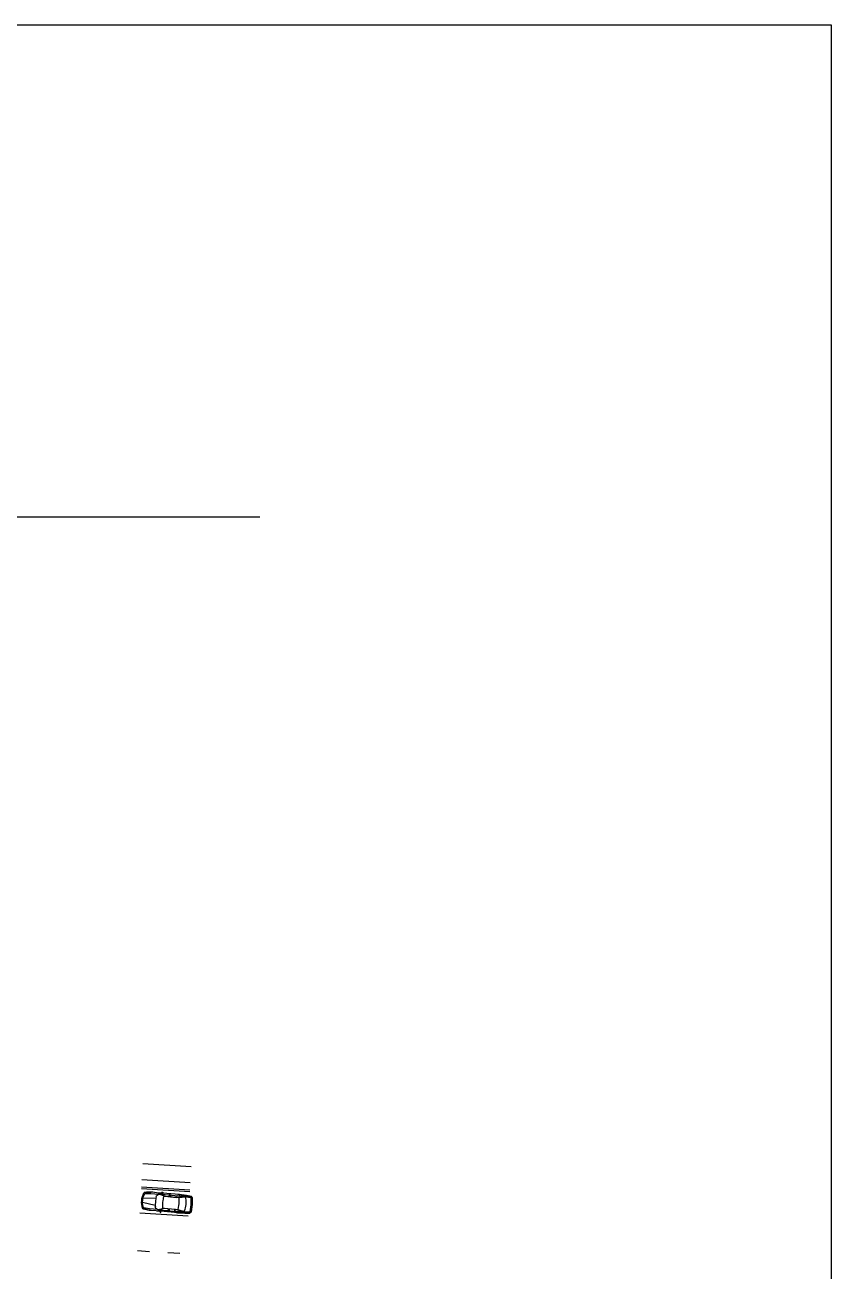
# Model space of a CAD drawing. Extents: x 4 to 262, y -261 to 351.
# Drawn here: x 182.7 to 262.4, y 227.9 to 351 of the extents above; entities that cross this region are included whole.
import ezdxf

# ---------------------------------------------------------------- set-up
doc = ezdxf.new("R2010")
doc.units = 0
doc.header["$LTSCALE"] = 0.1
doc.header["$MEASUREMENT"] = 0
doc.linetypes.add('ACAD_ISO03W100', pattern=[30, 12, -18])
doc.layers.get('0').update_dxf_attribs({"color": 102})
for name, color, linetype in [('Details', 9, 'Continuous'), ('Edge', 1, 'Continuous'), ('HIDDEN', 204, 'Continuous'), ('Lane Stripes', 2, 'Continuous'), ('Poche', 6, 'Continuous')]:
    doc.layers.add(name, color=color, linetype=linetype)

# ---------------------------------------------------------------- blocks, each defined once
blk = doc.blocks.new('Car 1')
at = {"color": 8, "linetype": 'Continuous'}
for p, q in [((29.67, 21.23), (29.64, 20.91)), ((29.7, 21.38), (29.67, 21.23)), ((29.71, 21.23), (29.68, 20.87)), ((29.74, 21.33), (29.71, 21.23)), ((29.84, 21.42), (29.78, 21.38)), ((29.81, 20.82), (29.84, 21.42)), ((29.83, 20.82), (29.86, 21.4)), ((30.09, 21.52), (29.84, 21.5)), ((30.55, 21.46), (29.84, 21.42)), ((29.86, 21.4), (30.54, 21.44)), ((30.35, 21.54), (30.09, 21.52)), ((30.19, 20.92), (30.37, 20.94)), ((30.55, 21.54), (30.35, 21.54)), ((30.37, 20.94), (30.55, 20.94)), ((30.54, 21.44), (31.23, 21.4)), ((30.74, 21.54), (30.55, 21.54)), ((31.26, 21.42), (30.55, 21.46)), ((30.55, 20.94), (30.73, 20.94)), ((30.73, 20.94), (30.9, 20.92)), ((31, 21.52), (30.74, 21.54)), ((31.25, 21.5), (31, 21.52)), ((31.23, 21.4), (31.26, 20.82)), ((31.32, 21.38), (31.26, 21.42)), ((31.26, 21.42), (31.28, 20.82)), ((31.38, 21.23), (31.35, 21.33)), ((31.39, 21.13), (31.38, 21.23)), ((31.42, 21.23), (31.39, 21.37)), ((31.42, 20.67), (31.39, 21.13)), ((31.45, 20.91), (31.42, 21.23)), ((29.64, 20.91), (29.61, 20.18)), ((29.61, 20.18), (29.64, 20.04)), ((29.68, 20.87), (29.64, 20.22)), ((29.64, 20.22), (29.76, 20.23)), ((29.64, 20.22), (29.64, 18.51)), ((29.76, 20.23), (29.75, 19.77)), ((29.75, 19.9), (29.95, 19.87)), ((29.75, 19.77), (29.75, 18.79)), ((29.77, 20.5), (29.76, 20.23)), ((29.76, 20.23), (29.79, 20.3)), ((29.95, 19.89), (29.76, 19.92)), ((29.79, 20.69), (29.77, 20.5)), ((29.82, 20.76), (29.79, 20.69)), ((29.79, 20.3), (29.81, 20.33)), ((29.82, 20.76), (29.81, 20.82)), ((29.81, 20.33), (29.86, 20.32)), ((29.94, 20.16), (29.82, 20.76)), ((29.83, 20.82), (30.06, 20.9)), ((29.96, 20.17), (29.83, 20.82)), ((29.86, 20.32), (29.89, 20.27)), ((29.89, 20.27), (29.92, 20.13)), ((29.92, 20.13), (29.95, 19.9)), ((29.98, 19.9), (29.94, 20.16)), ((29.95, 19.9), (29.94, 18.86)), ((30.18, 20.2), (29.96, 20.17)), ((29.97, 18.79), (29.98, 19.9)), ((30.06, 20.9), (30.19, 20.92)), ((30.37, 20.21), (30.18, 20.2)), ((30.54, 20.22), (30.37, 20.21)), ((30.73, 20.21), (30.54, 20.22)), ((30.91, 20.2), (30.73, 20.21)), ((30.9, 20.92), (31.01, 20.91)), ((31.13, 20.17), (30.91, 20.2)), ((31.01, 20.91), (31.26, 20.82)), ((31.15, 20.16), (31.11, 19.9)), ((31.11, 19.9), (31.13, 18.79)), ((31.26, 20.82), (31.13, 20.17)), ((31.17, 20.13), (31.14, 19.9)), ((31.14, 19.9), (31.34, 19.92)), ((31.14, 19.9), (31.15, 18.86)), ((31.34, 19.9), (31.14, 19.87)), ((31.28, 20.82), (31.15, 20.16)), ((31.2, 20.27), (31.17, 20.13)), ((31.23, 20.32), (31.2, 20.27)), ((31.28, 20.33), (31.23, 20.32)), ((31.3, 20.69), (31.27, 20.76)), ((31.3, 20.3), (31.28, 20.33)), ((31.32, 20.5), (31.3, 20.69)), ((31.33, 20.23), (31.3, 20.3)), ((31.33, 20.23), (31.32, 20.5)), ((31.34, 19.77), (31.33, 20.23)), ((31.45, 20.22), (31.33, 20.23)), ((31.34, 18.79), (31.34, 19.77)), ((31.45, 20.22), (31.42, 20.67)), ((31.48, 20.18), (31.45, 20.91)), ((31.45, 20.22), (31.45, 18.51)), ((31.45, 20.04), (31.48, 20.18)), ((29.55, 18.47), (29.54, 18.53)), ((29.54, 18.53), (29.77, 18.5)), ((29.64, 19.26), (29.75, 19.22)), ((29.84, 19.33), (29.75, 19.28)), ((29.75, 19.14), (29.87, 19.26)), ((29.75, 18.79), (29.78, 18.18)), ((29.77, 18.5), (29.85, 18.53)), ((29.93, 18.78), (29.78, 18.33)), ((29.83, 18.36), (29.94, 18.7)), ((29.95, 19.37), (29.84, 19.33)), ((29.87, 19.26), (29.95, 19.31)), ((29.94, 18.86), (29.93, 18.78)), ((29.94, 18.7), (29.97, 18.79)), ((29.94, 18.7), (30.06, 18.67)), ((30.06, 18.67), (30.19, 18.66)), ((30.19, 18.66), (30.55, 18.64)), ((30.55, 18.64), (30.69, 18.65)), ((30.69, 18.65), (30.9, 18.66)), ((30.9, 18.66), (31.03, 18.67)), ((31.03, 18.67), (31.15, 18.7)), ((31.13, 18.79), (31.15, 18.7)), ((31.15, 19.37), (31.25, 19.33)), ((31.22, 19.26), (31.15, 19.31)), ((31.15, 18.86), (31.16, 18.78)), ((31.15, 18.7), (31.26, 18.36)), ((31.16, 18.78), (31.32, 18.33)), ((31.34, 19.14), (31.22, 19.26)), ((31.25, 19.33), (31.34, 19.28)), ((31.32, 18.5), (31.25, 18.53)), ((31.32, 18.33), (31.34, 18.79)), ((31.55, 18.53), (31.32, 18.5)), ((31.45, 19.26), (31.34, 19.22)), ((31.54, 18.47), (31.55, 18.53)), ((29.57, 18.45), (29.77, 18.4)), ((29.64, 18.09), (29.62, 17.57)), ((29.62, 17.57), (29.63, 17.38)), ((29.63, 17.38), (29.64, 17.22)), ((29.64, 18.09), (29.64, 18.43)), ((29.7, 18.24), (29.64, 18.2)), ((29.69, 17.18), (29.68, 17.41)), ((29.78, 18.33), (29.7, 18.24)), ((29.78, 18.18), (29.78, 17.37)), ((29.78, 17.37), (29.84, 16.78)), ((29.79, 18.19), (29.83, 18.36)), ((30.21, 17.91), (30.05, 17.94)), ((30.37, 16.65), (30.21, 17.91)), ((30.55, 17.9), (30.21, 17.91)), ((30.89, 17.91), (30.55, 17.9)), ((30.89, 17.91), (30.73, 16.65)), ((31.04, 17.94), (30.89, 17.91)), ((31.25, 16.78), (31.31, 17.37)), ((31.26, 18.36), (31.3, 18.19)), ((31.31, 18.18), (31.32, 18.33)), ((31.31, 17.37), (31.31, 18.18)), ((31.52, 18.45), (31.32, 18.4)), ((31.32, 18.33), (31.39, 18.24)), ((31.39, 18.24), (31.45, 18.2)), ((31.42, 17.41), (31.4, 17.18)), ((31.44, 17.09), (31.47, 17.38)), ((31.45, 18.09), (31.45, 18.43)), ((31.47, 17.57), (31.45, 18.09)), ((31.47, 17.38), (31.47, 17.57)), ((29.64, 17.22), (29.67, 17.17)), ((29.64, 17.22), (29.65, 17.09)), ((29.65, 17.09), (29.7, 16.78)), ((29.67, 17.17), (29.69, 17.09)), ((29.73, 16.92), (29.69, 17.18)), ((29.69, 17.09), (29.73, 16.92)), ((29.73, 16.92), (29.76, 16.85)), ((29.76, 16.85), (29.79, 16.81)), ((29.79, 16.81), (29.84, 16.78)), ((29.84, 16.78), (30.24, 16.66)), ((30.55, 16.54), (30.55, 16.54)), ((30.86, 16.66), (31.25, 16.78)), ((31.25, 16.78), (31.3, 16.81)), ((31.29, 16.69), (31.32, 16.7)), ((31.3, 16.81), (31.34, 16.85)), ((31.34, 16.85), (31.36, 16.92)), ((31.4, 17.18), (31.36, 16.92)), ((31.36, 16.92), (31.4, 17.07)), ((31.39, 16.78), (31.42, 16.95)), ((31.4, 17.07), (31.42, 17.17)), ((31.42, 17.17), (31.45, 17.22)), ((31.42, 16.95), (31.44, 17.09))]:
    blk.add_line(p, q, dxfattribs=at)
for centre, radius, start, end in [((29.86, 21.34), 0.159, 96.1654, 166.417), ((29.84, 21.3), 0.106, 124.732, 163.999), ((31.24, 21.34), 0.159, 12.0139, 81.7918), ((31.25, 21.3), 0.106, 16.0009, 47.497), ((29.58, 18.48), 0.0265, 191.8561, 256.8464), ((30.11, 18.25), 0.32, 192.2413, 260.4689), ((30.99, 18.25), 0.319, 279.531, 347.7586), ((31.52, 18.48), 0.0265, 283.1524, 348.1427), ((29.81, 16.8), 0.106, 189.5619, 249.9003), ((30.55, 18.52), 1.98, 246.8697, 292.1307), ((30.55, 18.8), 2.16, 261.8061, 278.1938), ((31.29, 16.8), 0.106, 290.0997, 350.438)]:
    blk.add_arc(centre, radius, start, end, dxfattribs=at)

msp = doc.modelspace()

# ---------------------------------------------------------------- linework, layer by layer
at = {"layer": 'Details'}
for p, q in [((205.961, 302.389), (173.461, 302.389)), ((194.313, 236.918), (199.09, 236.616)), ((194.269, 236.22), (199.046, 235.917))]:
    msp.add_line(p, q, dxfattribs=at)
at = {"layer": 'Edge'}
msp.add_line((194.257, 236.04), (199.035, 235.738), dxfattribs=at)
at = {"layer": 'HIDDEN'}
msp.add_lwpolyline([(23.621, 351.011), (262.425, 351.011), (262.425, 102.647), (23.621, 102.647)], close=True, dxfattribs=at)
at = {"layer": 'Lane Stripes'}
msp.add_line((194.106, 233.645), (198.883, 233.342), dxfattribs=at)
at = {"layer": 'Lane Stripes', "linetype": 'ACAD_ISO03W100'}
msp.add_line((193.869, 229.902), (198.646, 229.6), dxfattribs=at)
at = {"layer": 'Poche'}
msp.add_line((194.414, 238.515), (199.191, 238.213), dxfattribs=at)

# ---------------------------------------------------------------- block references
at = {"layer": 'HIDDEN', "xscale": -1, "rotation": 264.7488340431194}
msp.add_blockref('Car 1', (175.025, 205.964), dxfattribs=at)

doc.saveas('drawing.dxf')
